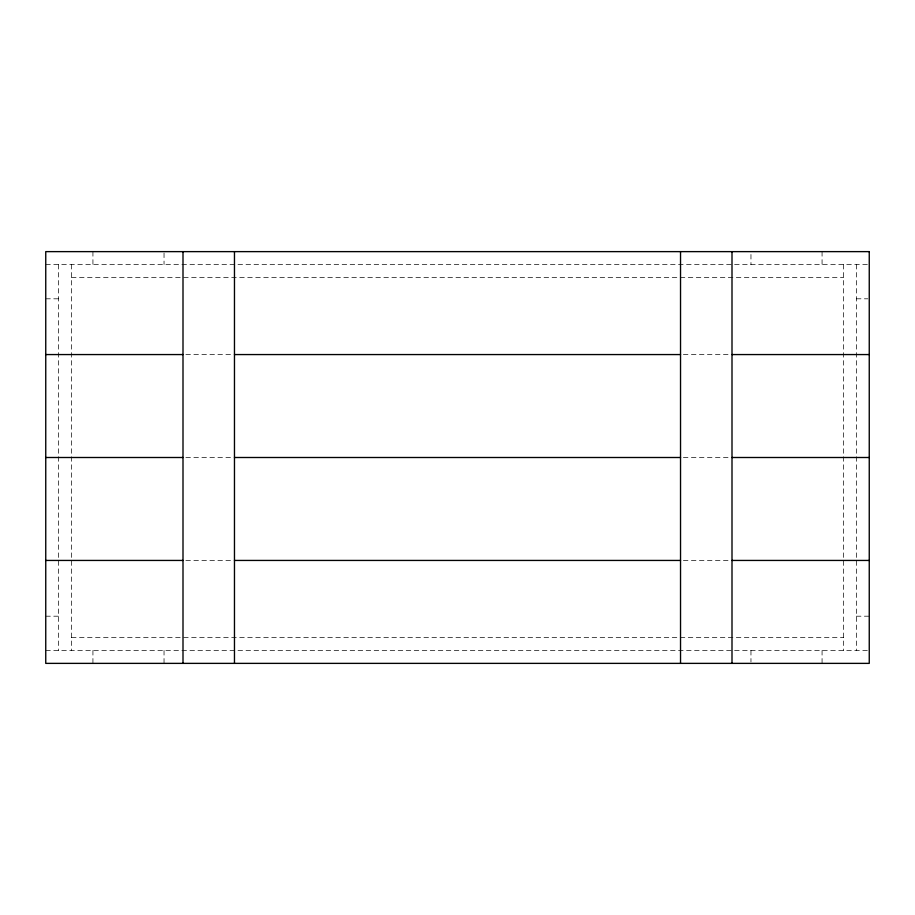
<?xml version="1.0" encoding="UTF-8"?>
<svg xmlns="http://www.w3.org/2000/svg" width="915" height="915" viewBox="0 0 915 915"><rect width="100%" height="100%" fill="white"/><g stroke="black" fill="none" stroke-linecap="round" stroke-linejoin="round"><path stroke-width="0.69" stroke-dasharray="4.58 3.43" d="M45.75 264.492L869.25 264.492M71.484 277.359L843.516 277.359M45.75 298.805L58.617 298.805M856.383 298.805L867.82 298.805M185.859 354.562L233.039 354.562M683.391 354.562L730.57 354.562M185.859 457.5L233.039 457.5M683.391 457.5L730.57 457.5M185.859 560.438L233.039 560.438M683.391 560.438L730.57 560.438M45.75 616.195L58.617 616.195M856.383 616.195L869.25 616.195M71.484 637.641L843.516 637.641M45.75 650.508L869.25 650.508M856.383 264.492L856.383 650.508M843.516 264.492L843.516 650.508M822.07 251.625L822.07 264.492M822.07 650.508L822.07 663.375M750.963 254.484L750.963 264.492M750.963 650.508L750.963 661.945M164.037 253.055L164.037 264.492M164.037 650.508L164.037 663.375M92.93 251.625L92.93 264.492M92.93 650.508L92.93 663.375M71.484 264.492L71.484 650.508M58.617 264.492L58.617 650.508"/><path stroke-width="1.37" d="M45.75 354.562L183 354.562M234.469 354.562L680.531 354.562M732 354.562L869.25 354.562M45.75 457.5L183 457.5M234.469 457.5L680.531 457.5M732 457.5L869.25 457.5M45.75 560.438L183 560.438M234.469 560.438L680.531 560.438M732 560.438L869.25 560.438M732 251.625L732 663.375M680.531 251.625L680.531 663.375M234.469 251.625L234.469 663.375M183 251.625L183 663.375M869.25 251.625L45.75 251.625L45.75 663.375L869.25 663.375L869.25 251.625"/></g></svg>
